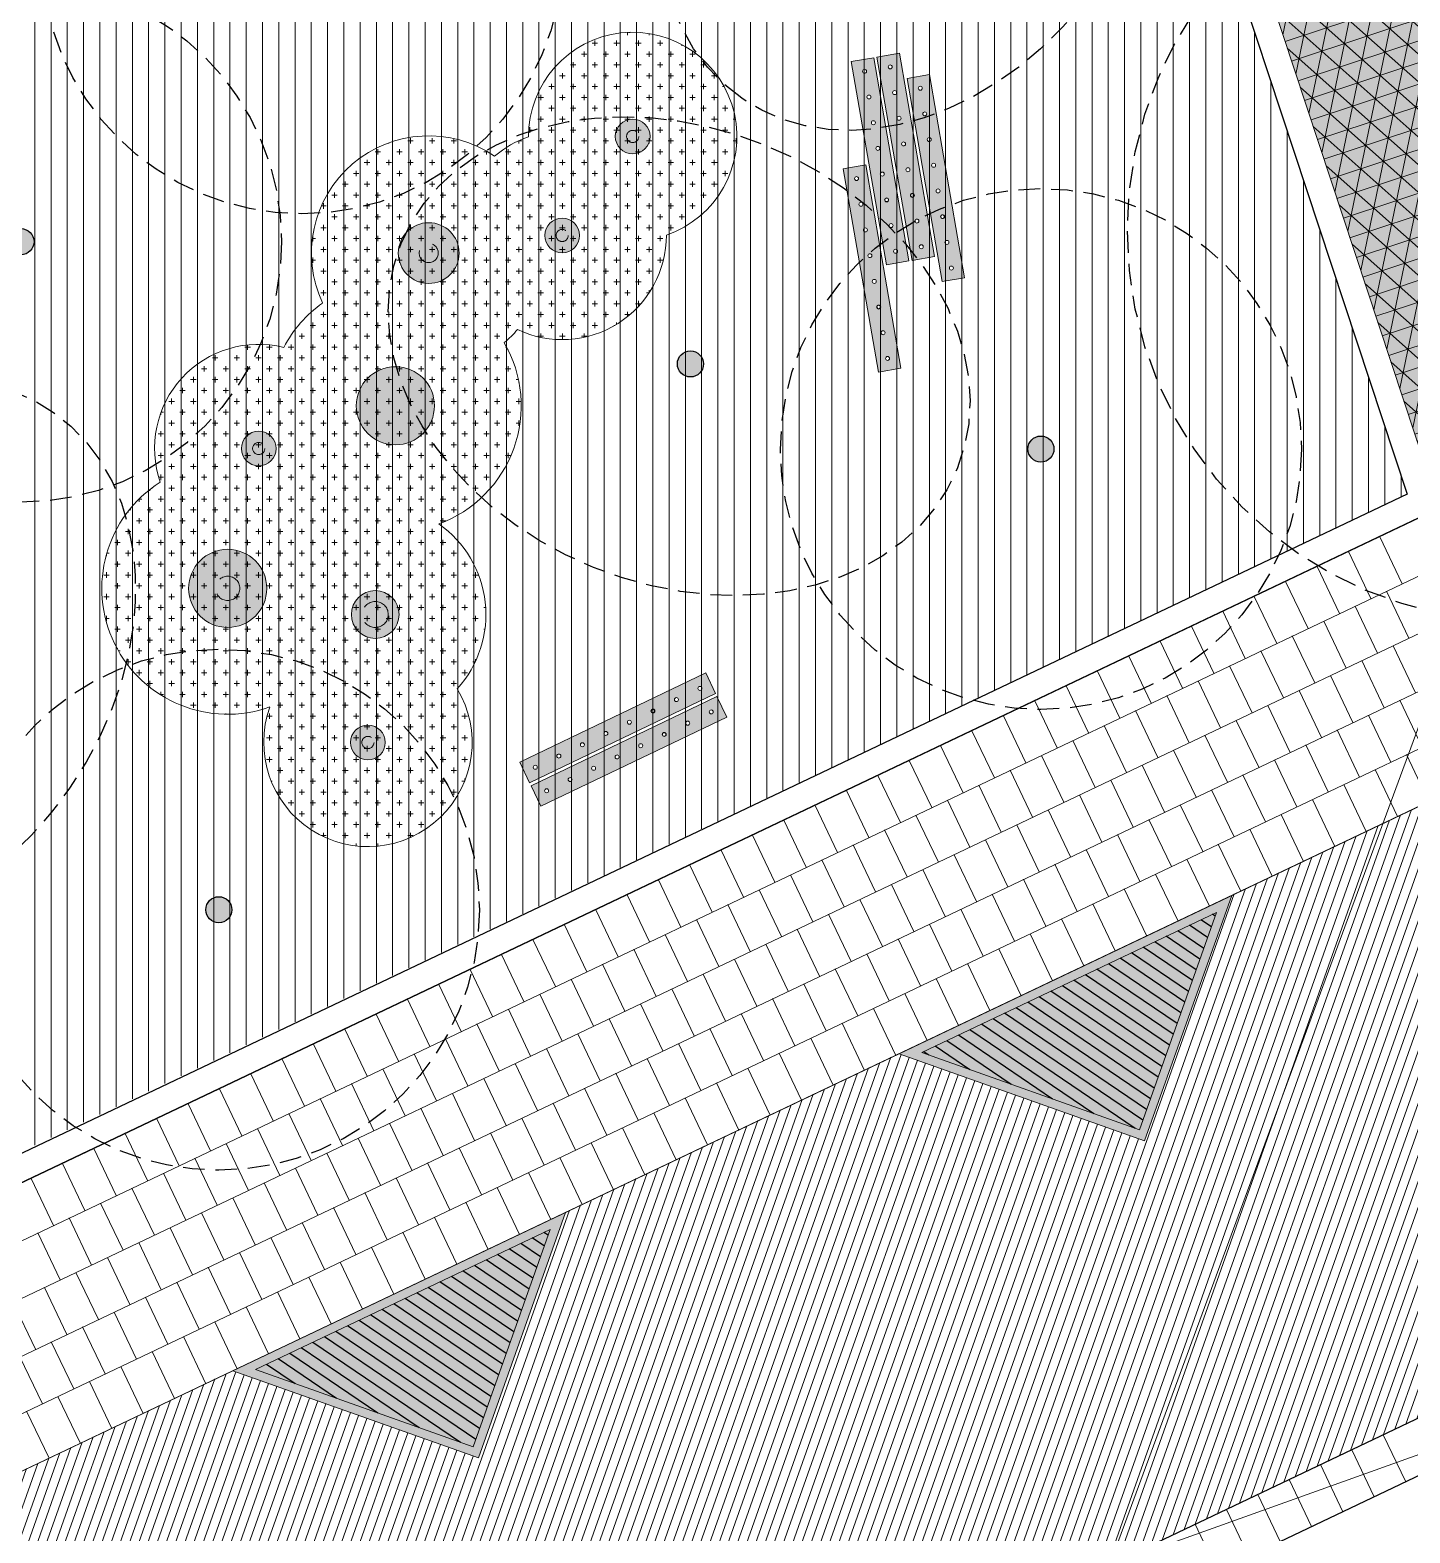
# Model space of a CAD drawing. Header units: metres. Extents: x 678805 to 1359287, y 2747329 to 5497370.
# Drawn here: x 679908.03 to 679923.92, y 2748644.84 to 2748662.15 of the extents above; entities that cross this region are included whole.
import ezdxf
from ezdxf.enums import TextEntityAlignment as Align

# ---------------------------------------------------------------- set-up
doc = ezdxf.new("R2010")
doc.units = ezdxf.units.M
doc.linetypes.add('XREF_MON_HSC_FURNITURE$0$DASHED2', pattern=[0.375, 0.25, -0.125])
doc.linetypes.add('XREF_MON_SFT_TREES$0$HIDDEN', pattern=[0.375, 0.25, -0.125])
for name, color, linetype in [('00_XREF_MON_HSC_PAVEMENT', 7, 'Continuous'), ('00_XREF_TWQ_BUILDINGS', 7, 'Continuous'), ('00_XREF_TWQ_SFT_TREES', 7, 'Continuous'), ('XREF_MON_GENERAL_LAYOUT$0$02-L-Edge Line Step -10cm', 6, 'Continuous'), ('XREF_MON_GENERAL_LAYOUT$0$02-L-Plan Change', 8, 'Continuous'), ('XREF_MON_HSC_PAVEMENT$0$03-TR-Tree Pit_Green', 74, 'Continuous'), ('XREF_MON_SFT_TREES$0$SL_TREE_CANOPY', 251, 'XREF_MON_SFT_TREES$0$HIDDEN'), ('XREF_MON_SFT_TREES$0$SL_TREE_TRUNK', 251, 'Continuous')]:
    doc.layers.add(name, color=color, linetype=linetype)
for name, color, linetype, true_color in [('02-L-Waterfeatures 01', 7, 'Continuous', 0x4da6ff), ('XREF_MON_HSC_PAVEMENT$0$03-TR-Tree Pit_White', 7, 'Continuous', 0xfcfcfc), ('XREF_MON_SFT_TREES$0$SL_TREE_ACACIA_ETBAICA', 7, 'Continuous', 0x405700), ('XREF_MON_SFT_TREES$0$SL_TREE_ACACIA_GERRARDII', 7, 'Continuous', 0x4c4c00), ('XREF_MON_SFT_TREES$0$SL_TREE_CERCIDIUM_FLORIDUM', 7, 'Continuous', 0xe0e000), ('XREF_MON_SFT_TREES$0$SL_TREE_PROSOPIS_CINERARIA', 7, 'Continuous', 0x5f7f00)]:
    doc.layers.add(name, color=color, linetype=linetype, true_color=true_color)
for name, color, linetype, lineweight in [('XREF_MON_GENERAL_LAYOUT$0$02-L-Level Curves 0.25-0.75m', 33, 'Continuous', 5), ('XREF_MON_GENERAL_LAYOUT$0$02-L-Material Change', 251, 'Continuous', 5), ('XREF_MON_GENERAL_LAYOUT$0$04-BK-Tree Pit', 6, 'Continuous', 5), ('XREF_MON_HSC_FURNITURE$0$02-L-Furnitures  type 1', 8, 'Continuous', 13), ('XREF_MON_HSC_FURNITURE$0$02-L-Furnitures Paviments', 8, 'Continuous', 5), ('XREF_MON_HSC_FURNITURE$0$03-PG-CBIncluded', 8, 'Continuous', 5), ('XREF_MON_HSC_PAVEMENT$0$04-BK-Tree Pit', 6, 'Continuous', 5)]:
    doc.layers.add(name, color=color, linetype=linetype, lineweight=lineweight)
for name, color, linetype, lineweight, true_color in [('XREF_MON_HSC_PAVEMENT$0$02-L-Joints-Paviment_07_Precast Concrete Blocks 60X40', 7, 'Continuous', 5, 0x999999), ('XREF_MON_HSC_PAVEMENT$0$03-TR-Pavement_01_Compacted Ground', 7, 'Continuous', 5, 0x5a4f30), ('XREF_MON_HSC_PAVEMENT$0$03-TR-Pavement_05_Precast irregular Concrete Blocks_Open Joint', 7, 'Continuous', 5, 0x82ae7e), ('XREF_MON_HSC_PAVEMENT$0$03-TR-Pavement_07_Precast Concrete Blocks 20X10', 7, 'Continuous', 5, 0x999999), ('XREF_MON_HSC_PAVEMENT$0$03-TR-Pavement_07_Precast Concrete Blocks 60X40', 7, 'Continuous', 5, 0x999999), ('XREF_MON_HSC_PAVEMENT$0$03-TR-Pavement_07_Precast irregular Concrete Blocks', 7, 'Continuous', 5, 0xb3b3b3)]:
    doc.layers.add(name, color=color, linetype=linetype, lineweight=lineweight, true_color=true_color)
doc.layers.get('XREF_MON_SFT_TREES$0$SL_TREE_ACACIA_ETBAICA').off()
doc.layers.get('XREF_MON_SFT_TREES$0$SL_TREE_ACACIA_GERRARDII').off()
doc.layers.get('XREF_MON_SFT_TREES$0$SL_TREE_CERCIDIUM_FLORIDUM').off()
doc.layers.get('XREF_MON_SFT_TREES$0$SL_TREE_PROSOPIS_CINERARIA').off()
doc.styles.add('XREF_MON_GENERAL_LAYOUT$0$Standard', font='arial.ttf')

# ---------------------------------------------------------------- blocks, each defined once
blk = doc.blocks.new('XREF_MON_SFT_TREES$0$Acacia_gerrardii')
h = blk.add_hatch()
h.set_pattern_fill('ANSI31', color=256, scale=0.1, style=0)
edge = h.paths.add_edge_path()
edge.add_ellipse((-0.079, 0.137), major_axis=(-2.334, 2.546), ratio=0.760082, start_angle=0, end_angle=360)
at = {"layer": 'XREF_MON_SFT_TREES$0$SL_TREE_TRUNK'}
h = blk.add_hatch(color=256, dxfattribs=at)
h.dxf.hatch_style = 1
edge = h.paths.add_edge_path()
edge.add_arc((0, 0), 0.15, -7.3549, 352.6451)
at = {"layer": 'XREF_MON_SFT_TREES$0$SL_TREE_CANOPY'}
blk.add_ellipse((-0.079, 0.137), major_axis=(-2.334, 2.546), ratio=0.760082, dxfattribs=at)
at = {"layer": 'XREF_MON_SFT_TREES$0$SL_TREE_TRUNK'}
blk.add_circle((0, 0), 0.15, dxfattribs=at)
blk.add_circle((0, 0), 0.15, dxfattribs=at)
blk = doc.blocks.new('XREF_MON_SFT_TREES$0$Acacia_gerrardii_1')
h = blk.add_hatch()
h.set_pattern_fill('ANSI31', color=256, scale=0.1, style=0)
edge = h.paths.add_edge_path()
edge.add_ellipse((0, 0), major_axis=(-2.995, -1.722), ratio=0.760082, start_angle=0, end_angle=360)
at = {"layer": 'XREF_MON_SFT_TREES$0$SL_TREE_TRUNK'}
h = blk.add_hatch(color=256, dxfattribs=at)
h.dxf.hatch_style = 1
edge = h.paths.add_edge_path()
edge.add_arc((0, 0), 0.15, -7.3549, 352.6451)
at = {"layer": 'XREF_MON_SFT_TREES$0$SL_TREE_CANOPY'}
blk.add_ellipse((0, 0), major_axis=(-2.995, -1.722), ratio=0.760082, dxfattribs=at)
at = {"layer": 'XREF_MON_SFT_TREES$0$SL_TREE_TRUNK'}
blk.add_circle((0, 0), 0.15, dxfattribs=at)
blk.add_circle((0, 0), 0.15, dxfattribs=at)
blk = doc.blocks.new('XREF_MON_SFT_TREES$0$Acacia etbaica')
h = blk.add_hatch()
h.set_pattern_fill('ANSI31', color=256, scale=0.1)
edge = h.paths.add_edge_path()
edge.add_arc((0, 0), 3, 0, 360)
at = {"layer": 'XREF_MON_SFT_TREES$0$SL_TREE_TRUNK'}
h = blk.add_hatch(color=256, dxfattribs=at)
h.dxf.hatch_style = 1
edge = h.paths.add_edge_path()
edge.add_arc((0, 0), 0.15, 286.4511, 569.1271)
edge.add_arc((0, 0), 0.15, 209.1271, 286.4511)
at = {"layer": 'XREF_MON_SFT_TREES$0$SL_TREE_CANOPY'}
blk.add_circle((0, 0), 3, dxfattribs=at)
at = {"layer": 'XREF_MON_SFT_TREES$0$SL_TREE_TRUNK'}
blk.add_circle((0, 0), 0.15, dxfattribs=at)
blk.add_circle((0, 0), 0.15, dxfattribs=at)
blk = doc.blocks.new('XREF_MON_SFT_TREES$0$Prosopis_cineraria')
h = blk.add_hatch()
h.set_pattern_fill('ANSI31', color=256, scale=0.1)
edge = h.paths.add_edge_path()
edge.add_arc((0, 0), 4, 0, 360)
at = {"layer": 'XREF_MON_SFT_TREES$0$SL_TREE_TRUNK'}
h = blk.add_hatch(color=256, dxfattribs=at)
h.dxf.hatch_style = 1
edge = h.paths.add_edge_path()
edge.add_arc((0, 0), 0.25, 0, 360)
at = {"layer": 'XREF_MON_SFT_TREES$0$SL_TREE_CANOPY', "linetype": 'XREF_MON_SFT_TREES$0$HIDDEN'}
blk.add_circle((0, 0), 4, dxfattribs=at)
at = {"layer": 'XREF_MON_SFT_TREES$0$SL_TREE_TRUNK'}
blk.add_circle((0, 0), 0.25, dxfattribs=at)
blk = doc.blocks.new('XREF_MON_SFT_TREES$0$cercidium_floridum')
h = blk.add_hatch()
h.set_pattern_fill('ANSI31', color=256, scale=0.1)
edge = h.paths.add_edge_path()
edge.add_arc((0, 0), 4.5, -25.4481, 334.5519)
at = {"layer": 'XREF_MON_SFT_TREES$0$SL_TREE_TRUNK'}
h = blk.add_hatch(color=256, dxfattribs=at)
h.dxf.hatch_style = 1
edge = h.paths.add_edge_path()
edge.add_arc((0, 0), 0.25, 0, 360)
at = {"layer": 'XREF_MON_SFT_TREES$0$SL_TREE_CANOPY', "linetype": 'XREF_MON_SFT_TREES$0$HIDDEN'}
blk.add_circle((0, 0), 4.5, dxfattribs=at)
at = {"layer": 'XREF_MON_SFT_TREES$0$SL_TREE_TRUNK'}
blk.add_circle((0, 0), 0.25, dxfattribs=at)
blk = doc.blocks.new('XREF_MON_SFT_TREES')
at = {"layer": 'XREF_MON_SFT_TREES$0$SL_TREE_ACACIA_ETBAICA', "rotation": 25.44812939262281}
for p in [(679911.157, 2748663.035), (679907.921, 2748659.714), (679919.668, 2748657.326), (679910.2, 2748652.02)]:
    blk.add_blockref('XREF_MON_SFT_TREES$0$Acacia etbaica', p, dxfattribs=at)
at = {"layer": 'XREF_MON_SFT_TREES$0$SL_TREE_ACACIA_GERRARDII', "rotation": 25.44812939262281}
for name, p in [('XREF_MON_SFT_TREES$0$Acacia_gerrardii_1', (679918.186, 2748664.207)), ('XREF_MON_SFT_TREES$0$Acacia_gerrardii', (679915.631, 2748658.306)), ('XREF_MON_SFT_TREES$0$Acacia_gerrardii_1', (679906.321, 2748654.914))]:
    blk.add_blockref(name, p, dxfattribs=at)
at = {"layer": 'XREF_MON_SFT_TREES$0$SL_TREE_CERCIDIUM_FLORIDUM', "rotation": 25.44812939262281}
blk.add_blockref('XREF_MON_SFT_TREES$0$cercidium_floridum', (679925.163, 2748659.843), dxfattribs=at)
at = {"layer": 'XREF_MON_SFT_TREES$0$SL_TREE_PROSOPIS_CINERARIA', "rotation": 25.44812939262281}
blk.add_blockref('XREF_MON_SFT_TREES$0$Prosopis_cineraria', (679923.682, 2748667.194), dxfattribs=at)
blk = doc.blocks.new('XREF_MON_HSC_PAVEMENT$0$Alcorque Parking 8m2')
at = {"layer": 'XREF_MON_HSC_PAVEMENT$0$03-TR-Tree Pit_Green', "ltscale": 0.3}
h = blk.add_hatch(dxfattribs=at)
h.set_pattern_fill('ANSI31', color=256, scale=0.04, angle=40)
h.set_pattern_definition([(85, (-679726.04474, -2748720.75428), (-0.1265167266577, 0.011068779329), [])])
h.paths.add_polyline_path([(-1.079, -0.384), (2.316, 1.231), (-0.189, 2.121)])
at = {"layer": 'XREF_MON_HSC_PAVEMENT$0$03-TR-Tree Pit_White'}
h = blk.add_hatch(color=256, dxfattribs=at)
h.dxf.hatch_style = 1
h.paths.add_polyline_path([(-1.254, -0.578), (2.577, 1.245), (-0.25, 2.249)])
blk = doc.blocks.new('*U467')
at = {"layer": 'XREF_MON_HSC_PAVEMENT$0$02-L-Joints-Paviment_07_Precast Concrete Blocks 60X40'}
blk.add_line((0, -0.6), (0, 0), dxfattribs=at)
blk = doc.blocks.new('*U468')
at = {"layer": 'XREF_MON_HSC_PAVEMENT$0$02-L-Joints-Paviment_07_Precast Concrete Blocks 60X40', "color": 0, "linetype": 'ByBlock', "lineweight": -2, "transparency": 16777216, "rotation": 205.4481018515301}
for p in [(679923.869, 2748645.431), (679923.507, 2748645.259), (679923.146, 2748645.087), (679922.785, 2748644.915), (679922.424, 2748644.743), (679922.063, 2748644.571), (679921.701, 2748644.4)]:
    blk.add_blockref('*U467', p, dxfattribs=at)
blk = doc.blocks.new('XREF_MON_HSC_PAVEMENT')
at = {"layer": 'XREF_MON_HSC_PAVEMENT$0$03-TR-Pavement_01_Compacted Ground', "linetype": 'Continuous'}
h = blk.add_hatch(dxfattribs=at)
h.set_pattern_fill('ANSI31', color=256, scale=0.059, angle=45)
h.set_pattern_definition([(90, (652974.11672, 2717198.73223), (-0.187325, 0), [])])
h.paths.add_polyline_path([(679891.016, 2748657.152), (679891.99, 2748654.202), (679897.991, 2748656.184), (679901.32, 2748646.099), (679923.885, 2748656.807), (679920.551, 2748666.906)])
at = {"layer": 'XREF_MON_HSC_PAVEMENT$0$03-TR-Pavement_05_Precast irregular Concrete Blocks_Open Joint', "true_color": 0xb2a36c}
h = blk.add_hatch(dxfattribs=at)
h.set_pattern_fill('SWAMP', color=33, scale=0.01)
h.set_pattern_definition([(0, (0, 0), (0.127, 0.219970452362), [0.03175, -0.22225]), (90, (0.01588, 0), (-0.127, 0.219970452362), [0.015875, -0.424065904724]), (90, (0.01984, 0), (-0.127, 0.219970452362), [0.0127, -0.427240904724]), (90, (0.0119, 0), (-0.127, 0.219970452362), [0.0127, -0.427240904724]), (60, (0.02381, 0), (-0.126999999827, 0.219970452462), [0.01016, -0.24384]), (120, (0.00794, 0), (-0.253999999827, 1e-10), [0.01016, -0.24384])])
h.paths.add_polyline_path([(679920.742, 2748667.285), (679933.91, 2748671.634), (679938.873, 2748663.618), (679924.253, 2748656.65)])
at = {"layer": 'XREF_MON_HSC_PAVEMENT$0$03-TR-Pavement_07_Precast Concrete Blocks 20X10'}
h = blk.add_hatch(dxfattribs=at)
h.set_pattern_fill('ANSI31', color=256, scale=0.0315, angle=25.5)
h.set_pattern_definition([(70.5, (0, 0), (-0.094275932128, 0.033384858509), [])])
h.paths.add_polyline_path([(679853.552, 2748612.634), (679851.754, 2748616.414), (679852.784, 2748619.315), (679856.629, 2748621.144), (679859.457, 2748620.14), (679860.46, 2748622.968), (679864.298, 2748624.794), (679867.131, 2748623.793), (679868.136, 2748626.62), (679871.98, 2748628.449), (679874.713, 2748627.478), (679874.807, 2748627.446), (679875.811, 2748630.272), (679879.656, 2748632.102), (679882.482, 2748631.098), (679883.487, 2748633.925), (679887.331, 2748635.754), (679890.157, 2748634.75), (679891.162, 2748637.577), (679895.006, 2748639.406), (679897.83, 2748638.402), (679898.837, 2748641.229), (679902.681, 2748643.059), (679905.509, 2748642.055), (679906.513, 2748644.882), (679910.356, 2748646.711), (679913.183, 2748645.708), (679914.184, 2748648.533), (679918.029, 2748650.363), (679920.857, 2748649.359), (679921.861, 2748652.186), (679925.705, 2748654.015), (679928.532, 2748653.012), (679929.541, 2748655.807), (679933.408, 2748657.657), (679936.26, 2748656.627), (679938.058, 2748652.848)])
at = {"layer": 'XREF_MON_HSC_PAVEMENT$0$03-TR-Pavement_07_Precast irregular Concrete Blocks', "linetype": 'Continuous'}
h = blk.add_hatch(dxfattribs=at)
h.set_pattern_fill('NET3', color=256, scale=0.075, angle=78.3)
h.set_pattern_definition([(78.3, (679859.17905, 2748650.1146), (-0.2331774, 0.0482887), []), (138.3, (679859.17905, 2748650.1146), (-0.158408, -0.1777932), []), (198.3, (679859.17905, 2748650.1146), (0.07476945, -0.22608194), [])])
h.paths.add_polyline_path([(679890.637, 2748657.343), (679920.742, 2748667.285), (679924.253, 2748656.65), (679938.873, 2748663.618), (679932.609, 2748673.737), (679919.987, 2748669.57), (679919.801, 2748670.135), (679859.174, 2748650.113), (679870.764, 2748631.53), (679895.304, 2748643.207)])
at = {"layer": 'XREF_MON_HSC_PAVEMENT$0$02-L-Joints-Paviment_07_Precast Concrete Blocks 60X40'}
for points in [[(679923.828, 2748655.775), (679923.57, 2748656.316)], [(679923.466, 2748655.603), (679923.209, 2748656.144)], [(679923.105, 2748655.431), (679922.848, 2748655.972)], [(679922.744, 2748655.259), (679922.486, 2748655.801)], [(679923.905, 2748655.147), (679923.647, 2748655.689)], [(679922.383, 2748655.087), (679922.125, 2748655.629)], [(679923.543, 2748654.976), (679923.286, 2748655.517)], [(679922.022, 2748654.915), (679921.764, 2748655.457)], [(679923.182, 2748654.804), (679922.925, 2748655.345)], [(679921.661, 2748654.743), (679921.403, 2748655.285)], [(679922.821, 2748654.632), (679922.563, 2748655.173)], [(679920.938, 2748654.4), (679920.68, 2748654.941)], [(679921.299, 2748654.571), (679921.042, 2748655.113)], [(679922.46, 2748654.46), (679922.202, 2748655.002)], [(679923.982, 2748654.519), (679923.724, 2748655.061)], [(679920.577, 2748654.228), (679920.319, 2748654.769)], [(679922.099, 2748654.288), (679921.841, 2748654.83)], [(679923.621, 2748654.347), (679923.363, 2748654.889)], [(679920.216, 2748654.056), (679919.958, 2748654.597)], [(679921.737, 2748654.116), (679921.48, 2748654.658)], [(679923.26, 2748654.175), (679923.002, 2748654.717)], [(679919.855, 2748653.884), (679919.597, 2748654.426)], [(679921.376, 2748653.944), (679921.119, 2748654.486)], [(679922.899, 2748654.004), (679922.641, 2748654.545)], [(679924.059, 2748653.892), (679923.801, 2748654.434)], [(679919.493, 2748653.712), (679919.236, 2748654.254)], [(679921.015, 2748653.772), (679920.757, 2748654.314)], [(679922.537, 2748653.832), (679922.28, 2748654.373)], [(679923.698, 2748653.72), (679923.44, 2748654.262)], [(679919.132, 2748653.54), (679918.874, 2748654.082)], [(679920.654, 2748653.601), (679920.396, 2748654.142)], [(679922.176, 2748653.66), (679921.918, 2748654.201)], [(679923.337, 2748653.548), (679923.079, 2748654.09)], [(679918.771, 2748653.368), (679918.513, 2748653.91)], [(679920.293, 2748653.429), (679920.035, 2748653.97)], [(679921.815, 2748653.488), (679921.557, 2748654.029)], [(679922.975, 2748653.376), (679922.718, 2748653.918)], [(679918.41, 2748653.196), (679918.152, 2748653.738)], [(679919.932, 2748653.257), (679919.674, 2748653.798)], [(679921.454, 2748653.316), (679921.196, 2748653.858)], [(679922.614, 2748653.204), (679922.357, 2748653.746)], [(679924.136, 2748653.264), (679923.879, 2748653.806)], [(679918.049, 2748653.025), (679917.791, 2748653.566)], [(679919.57, 2748653.085), (679919.313, 2748653.626)], [(679921.093, 2748653.144), (679920.835, 2748653.686)], [(679922.253, 2748653.033), (679921.995, 2748653.574)], [(679923.775, 2748653.092), (679923.517, 2748653.634)], [(679917.687, 2748652.853), (679917.43, 2748653.394)], [(679919.209, 2748652.913), (679918.951, 2748653.455)], [(679920.731, 2748652.972), (679920.474, 2748653.514)], [(679921.892, 2748652.861), (679921.634, 2748653.402)], [(679923.414, 2748652.921), (679923.156, 2748653.462)], [(679917.326, 2748652.681), (679917.069, 2748653.222)], [(679918.848, 2748652.741), (679918.59, 2748653.283)], [(679920.37, 2748652.8), (679920.112, 2748653.342)], [(679921.531, 2748652.689), (679921.273, 2748653.23)], [(679923.053, 2748652.749), (679922.795, 2748653.29)], [(679916.965, 2748652.509), (679916.707, 2748653.051)], [(679918.487, 2748652.569), (679918.229, 2748653.111)], [(679920.009, 2748652.629), (679919.751, 2748653.17)], [(679921.17, 2748652.517), (679920.912, 2748653.059)], [(679922.692, 2748652.577), (679922.434, 2748653.118)], [(679916.604, 2748652.337), (679916.346, 2748652.879)], [(679918.126, 2748652.397), (679917.868, 2748652.939)], [(679919.648, 2748652.457), (679919.39, 2748652.998)], [(679920.808, 2748652.345), (679920.551, 2748652.887)], [(679922.33, 2748652.405), (679922.073, 2748652.946)], [(679916.243, 2748652.165), (679915.985, 2748652.707)], [(679917.764, 2748652.225), (679917.507, 2748652.767)], [(679919.287, 2748652.285), (679919.029, 2748652.826)], [(679920.447, 2748652.173), (679920.189, 2748652.715)], [(679921.969, 2748652.233), (679921.711, 2748652.775)], [(679915.881, 2748651.993), (679915.624, 2748652.535)], [(679917.403, 2748652.054), (679917.146, 2748652.595)], [(679918.925, 2748652.113), (679918.668, 2748652.654)], [(679920.086, 2748652.001), (679919.828, 2748652.543)], [(679921.608, 2748652.061), (679921.35, 2748652.603)], [(679915.52, 2748651.821), (679915.263, 2748652.363)], [(679917.042, 2748651.882), (679916.784, 2748652.423)], [(679918.564, 2748651.941), (679918.307, 2748652.483)], [(679919.725, 2748651.829), (679919.467, 2748652.371)], [(679921.247, 2748651.889), (679920.989, 2748652.431)], [(679915.159, 2748651.65), (679914.901, 2748652.191)], [(679916.681, 2748651.71), (679916.423, 2748652.251)], [(679918.203, 2748651.769), (679917.945, 2748652.311)], [(679919.364, 2748651.658), (679919.106, 2748652.199)], [(679920.886, 2748651.717), (679920.628, 2748652.259)], [(679914.798, 2748651.478), (679914.54, 2748652.019)], [(679916.32, 2748651.538), (679916.062, 2748652.08)], [(679917.842, 2748651.597), (679917.584, 2748652.139)], [(679919.002, 2748651.486), (679918.745, 2748652.027)], [(679920.524, 2748651.545), (679920.267, 2748652.087)], [(679914.437, 2748651.306), (679914.179, 2748651.847)], [(679915.958, 2748651.366), (679915.701, 2748651.908)], [(679917.481, 2748651.425), (679917.223, 2748651.967)], [(679918.641, 2748651.314), (679918.383, 2748651.855)], [(679920.163, 2748651.374), (679919.905, 2748651.915)], [(679914.076, 2748651.134), (679913.818, 2748651.676)], [(679915.597, 2748651.194), (679915.34, 2748651.736)], [(679917.119, 2748651.253), (679916.862, 2748651.795)], [(679918.28, 2748651.142), (679918.022, 2748651.683)], [(679919.802, 2748651.202), (679919.544, 2748651.743)], [(679913.714, 2748650.962), (679913.457, 2748651.504)], [(679915.236, 2748651.022), (679914.978, 2748651.564)], [(679916.758, 2748651.082), (679916.501, 2748651.623)], [(679917.919, 2748650.97), (679917.661, 2748651.512)], [(679919.441, 2748651.03), (679919.183, 2748651.571)], [(679913.353, 2748650.79), (679913.095, 2748651.332)], [(679914.875, 2748650.85), (679914.617, 2748651.392)], [(679916.397, 2748650.91), (679916.139, 2748651.451)], [(679917.558, 2748650.798), (679917.3, 2748651.34)], [(679919.08, 2748650.858), (679918.822, 2748651.4)], [(679912.992, 2748650.618), (679912.734, 2748651.16)], [(679914.514, 2748650.679), (679914.256, 2748651.22)], [(679916.036, 2748650.738), (679915.778, 2748651.279)], [(679917.196, 2748650.626), (679916.939, 2748651.168)], [(679918.718, 2748650.686), (679918.461, 2748651.228)], [(679912.631, 2748650.446), (679912.373, 2748650.988)], [(679914.153, 2748650.507), (679913.895, 2748651.048)], [(679915.675, 2748650.566), (679915.417, 2748651.108)], [(679916.835, 2748650.454), (679916.578, 2748650.996)], [(679918.357, 2748650.514), (679918.1, 2748651.056)], [(679912.27, 2748650.275), (679912.012, 2748650.816)], [(679913.791, 2748650.335), (679913.534, 2748650.876)], [(679915.314, 2748650.394), (679915.056, 2748650.936)], [(679916.474, 2748650.283), (679916.216, 2748650.824)], [(679917.996, 2748650.342), (679917.738, 2748650.884)], [(679911.908, 2748650.103), (679911.651, 2748650.644)], [(679913.43, 2748650.163), (679913.172, 2748650.705)], [(679914.952, 2748650.222), (679914.695, 2748650.764)], [(679916.113, 2748650.111), (679915.855, 2748650.652)], [(679917.635, 2748650.17), (679917.377, 2748650.712)], [(679911.547, 2748649.931), (679911.29, 2748650.472)], [(679913.069, 2748649.991), (679912.811, 2748650.533)], [(679914.591, 2748650.05), (679914.333, 2748650.592)], [(679915.752, 2748649.939), (679915.494, 2748650.48)], [(679917.274, 2748649.999), (679917.016, 2748650.54)], [(679911.186, 2748649.759), (679910.928, 2748650.3)], [(679912.708, 2748649.819), (679912.45, 2748650.361)], [(679914.23, 2748649.878), (679913.972, 2748650.42)], [(679915.391, 2748649.767), (679915.133, 2748650.308)], [(679916.912, 2748649.827), (679916.655, 2748650.368)], [(679910.825, 2748649.587), (679910.567, 2748650.129)], [(679912.347, 2748649.647), (679912.089, 2748650.189)], [(679913.869, 2748649.707), (679913.611, 2748650.248)], [(679915.029, 2748649.595), (679914.772, 2748650.137)], [(679916.551, 2748649.655), (679916.294, 2748650.196)], [(679910.464, 2748649.415), (679910.206, 2748649.957)], [(679911.985, 2748649.475), (679911.728, 2748650.017)], [(679913.508, 2748649.535), (679913.25, 2748650.076)], [(679914.668, 2748649.423), (679914.41, 2748649.965)], [(679916.19, 2748649.483), (679915.932, 2748650.025)], [(679910.102, 2748649.243), (679909.845, 2748649.785)], [(679911.624, 2748649.304), (679911.366, 2748649.845)], [(679913.146, 2748649.363), (679912.889, 2748649.904)], [(679914.307, 2748649.251), (679914.049, 2748649.793)], [(679915.829, 2748649.311), (679915.571, 2748649.853)], [(679909.741, 2748649.071), (679909.484, 2748649.613)], [(679911.263, 2748649.132), (679911.005, 2748649.673)], [(679912.785, 2748649.191), (679912.527, 2748649.733)], [(679913.946, 2748649.079), (679913.688, 2748649.621)], [(679915.468, 2748649.139), (679915.21, 2748649.681)], [(679909.38, 2748648.9), (679909.122, 2748649.441)], [(679910.902, 2748648.96), (679910.644, 2748649.501)], [(679912.424, 2748649.019), (679912.166, 2748649.561)], [(679913.585, 2748648.907), (679913.327, 2748649.449)], [(679915.107, 2748648.967), (679914.849, 2748649.509)], [(679909.019, 2748648.728), (679908.761, 2748649.269)], [(679910.541, 2748648.788), (679910.283, 2748649.329)], [(679912.063, 2748648.847), (679911.805, 2748649.389)], [(679913.223, 2748648.736), (679912.966, 2748649.277)], [(679914.745, 2748648.795), (679914.488, 2748649.337)], [(679908.658, 2748648.556), (679908.4, 2748649.097)], [(679910.179, 2748648.616), (679909.922, 2748649.158)], [(679911.702, 2748648.675), (679911.444, 2748649.217)], [(679912.862, 2748648.564), (679912.604, 2748649.105)], [(679914.384, 2748648.624), (679914.126, 2748649.165)], [(679908.297, 2748648.384), (679908.039, 2748648.925)], [(679909.818, 2748648.444), (679909.561, 2748648.986)], [(679911.34, 2748648.503), (679911.083, 2748649.045)], [(679912.501, 2748648.392), (679912.243, 2748648.933)], [(679914.023, 2748648.452), (679913.765, 2748648.993)], [(679909.457, 2748648.272), (679909.199, 2748648.814)], [(679910.979, 2748648.332), (679910.722, 2748648.873)], [(679912.14, 2748648.22), (679911.882, 2748648.762)], [(679913.662, 2748648.28), (679913.404, 2748648.821)], [(679909.096, 2748648.1), (679908.838, 2748648.642)], [(679910.618, 2748648.16), (679910.36, 2748648.701)], [(679911.779, 2748648.048), (679911.521, 2748648.59)], [(679913.301, 2748648.108), (679913.043, 2748648.65)], [(679908.735, 2748647.928), (679908.477, 2748648.47)], [(679910.257, 2748647.988), (679909.999, 2748648.529)], [(679911.417, 2748647.876), (679911.16, 2748648.418)], [(679912.939, 2748647.936), (679912.682, 2748648.478)], [(679908.374, 2748647.757), (679908.116, 2748648.298)], [(679909.896, 2748647.816), (679909.638, 2748648.358)], [(679911.056, 2748647.704), (679910.799, 2748648.246)], [(679912.578, 2748647.764), (679912.32, 2748648.306)], [(679909.535, 2748647.644), (679909.277, 2748648.186)], [(679910.695, 2748647.532), (679910.437, 2748648.074)], [(679912.217, 2748647.592), (679911.959, 2748648.134)], [(679909.173, 2748647.472), (679908.916, 2748648.014)], [(679910.334, 2748647.361), (679910.076, 2748647.902)], [(679911.856, 2748647.42), (679911.598, 2748647.962)], [(679908.812, 2748647.3), (679908.554, 2748647.842)], [(679909.973, 2748647.189), (679909.715, 2748647.73)], [(679911.495, 2748647.249), (679911.237, 2748647.79)], [(679908.09, 2748646.957), (679907.832, 2748647.498)], [(679908.451, 2748647.128), (679908.193, 2748647.67)], [(679909.612, 2748647.017), (679909.354, 2748647.558)], [(679911.133, 2748647.077), (679910.876, 2748647.618)], [(679909.25, 2748646.845), (679908.993, 2748647.386)], [(679910.772, 2748646.905), (679910.515, 2748647.446)], [(679908.889, 2748646.673), (679908.631, 2748647.215)], [(679910.411, 2748646.733), (679910.153, 2748647.274)], [(679908.528, 2748646.501), (679908.27, 2748647.043)], [(679910.05, 2748646.561), (679909.792, 2748647.103)], [(679908.167, 2748646.329), (679907.909, 2748646.871)], [(679909.689, 2748646.389), (679909.431, 2748646.931)], [(679909.328, 2748646.217), (679909.07, 2748646.759)], [(679908.966, 2748646.045), (679908.709, 2748646.587)], [(679908.605, 2748645.874), (679908.347, 2748646.415)], [(679908.244, 2748645.702), (679907.986, 2748646.243)]]:
    blk.add_lwpolyline(points, dxfattribs=at)
at = {"layer": 'XREF_MON_HSC_PAVEMENT$0$03-TR-Pavement_07_Precast Concrete Blocks 60X40'}
for points in [[(680023.398, 2748703.822), (679835.554, 2748614.433)], [(680023.656, 2748703.28), (679835.744, 2748613.859)], [(680023.914, 2748702.738), (679835.935, 2748613.285)], [(680024.172, 2748702.196), (679836.125, 2748612.711)], [(680024.43, 2748701.654), (679836.315, 2748612.137)], [(680024.679, 2748701.109), (679776.702, 2748583.105)]]:
    blk.add_lwpolyline(points, dxfattribs=at)
at = {"layer": 'XREF_MON_HSC_PAVEMENT$0$02-L-Joints-Paviment_07_Precast Concrete Blocks 60X40'}
blk.add_blockref('*U468', (0, 0), dxfattribs=at)
at = {"layer": 'XREF_MON_HSC_PAVEMENT$0$04-BK-Tree Pit'}
for p, xscale, rotation in [((679919.275, 2748650.969), -0.9999999999999992, 230.8937524196276), ((679911.601, 2748647.318), -1, 230.8963178951805)]:
    blk.add_blockref('XREF_MON_HSC_PAVEMENT$0$Alcorque Parking 8m2', p, dxfattribs=dict(at, xscale=xscale, rotation=rotation))
blk = doc.blocks.new('XREF_MON_HSC_FURNITURE$0$RAI_A_HL')
at = {"true_color": 0xfcfcfc}
h = blk.add_hatch(color=7, dxfattribs=at)
h.dxf.hatch_style = 1
h.paths.add_polyline_path([(2094.887, 181.547), (2094.776, 181.785), (2092.625, 180.778), (2092.736, 180.541)])
h.paths.add_polyline_path([(2094.154, 181.374, -1), (2094.174, 181.333, -1)], flags=16)
h.paths.add_polyline_path([(2094.156, 181.372, -1), (2094.173, 181.335, -1)], flags=0)
h.paths.add_polyline_path([(2093.902, 181.205, -1), (2093.882, 181.247, -1)], flags=16)
h.paths.add_polyline_path([(2094.426, 181.502, -1), (2094.446, 181.46, -1)], flags=16)
h.paths.add_polyline_path([(2093.63, 181.078, -1), (2093.61, 181.12, -1)], flags=16)
h.paths.add_polyline_path([(2094.699, 181.629, -1), (2094.718, 181.587, -1)], flags=16)
h.paths.add_polyline_path([(2093.358, 180.951, -1), (2093.338, 180.993, -1)], flags=16)
h.paths.add_polyline_path([(2093.086, 180.824, -1), (2093.066, 180.865, -1)], flags=16)
h.paths.add_polyline_path([(2092.813, 180.696, -1), (2092.794, 180.738, -1)], flags=16)
h = blk.add_hatch(color=7, dxfattribs=at)
h.dxf.hatch_style = 1
h.paths.add_polyline_path([(2094.742, 181.148), (2094.631, 181.385), (2092.48, 180.379), (2092.591, 180.141)])
h.paths.add_polyline_path([(2094.01, 180.975, -1), (2094.029, 180.933, -1)], flags=16)
h.paths.add_polyline_path([(2094.011, 180.972, -1), (2094.028, 180.936, -1)], flags=0)
h.paths.add_polyline_path([(2093.757, 180.806, -1), (2093.737, 180.848, -1)], flags=16)
h.paths.add_polyline_path([(2094.282, 181.102, -1), (2094.301, 181.061, -1)], flags=16)
h.paths.add_polyline_path([(2093.485, 180.679, -1), (2093.465, 180.721, -1)], flags=16)
h.paths.add_polyline_path([(2094.554, 181.23, -1), (2094.573, 181.188, -1)], flags=16)
h.paths.add_polyline_path([(2093.213, 180.552, -1), (2093.193, 180.593, -1)], flags=16)
h.paths.add_polyline_path([(2092.941, 180.424, -1), (2092.921, 180.466, -1)], flags=16)
h.paths.add_polyline_path([(2092.669, 180.297, -1), (2092.649, 180.339, -1)], flags=16)
h = blk.add_hatch(color=7, dxfattribs=at)
h.dxf.hatch_style = 1
h.paths.add_polyline_path([(2096.085, 181.113), (2095.974, 181.35), (2093.823, 180.344), (2093.934, 180.106)])
h.paths.add_polyline_path([(2095.352, 180.94, -1), (2095.372, 180.898, -1)], flags=16)
h.paths.add_polyline_path([(2095.354, 180.937, -1), (2095.371, 180.901, -1)], flags=0)
h.paths.add_polyline_path([(2095.1, 180.771, -1), (2095.08, 180.813, -1)], flags=16)
h.paths.add_polyline_path([(2095.624, 181.067, -1), (2095.644, 181.026, -1)], flags=16)
h.paths.add_polyline_path([(2094.828, 180.644, -1), (2094.808, 180.686, -1)], flags=16)
h.paths.add_polyline_path([(2095.897, 181.195, -1), (2095.916, 181.153, -1)], flags=16)
h.paths.add_polyline_path([(2094.556, 180.517, -1), (2094.536, 180.558, -1)], flags=16)
h.paths.add_polyline_path([(2094.284, 180.389, -1), (2094.264, 180.431, -1)], flags=16)
h.paths.add_polyline_path([(2094.011, 180.262, -1), (2093.992, 180.304, -1)], flags=16)
h = blk.add_hatch(color=7, dxfattribs=at)
h.dxf.hatch_style = 1
h.paths.add_polyline_path([(2094.87, 180.876), (2094.758, 181.113), (2092.607, 180.107), (2092.718, 179.869)])
h.paths.add_polyline_path([(2094.137, 180.703, -1), (2094.156, 180.661, -1)], flags=16)
h.paths.add_polyline_path([(2094.138, 180.7, -1), (2094.155, 180.664, -1)], flags=0)
h.paths.add_polyline_path([(2093.884, 180.534, -1), (2093.865, 180.576, -1)], flags=16)
h.paths.add_polyline_path([(2094.409, 180.83, -1), (2094.428, 180.789, -1)], flags=16)
h.paths.add_polyline_path([(2093.612, 180.407, -1), (2093.593, 180.448, -1)], flags=16)
h.paths.add_polyline_path([(2094.681, 180.958, -1), (2094.7, 180.916, -1)], flags=16)
h.paths.add_polyline_path([(2093.34, 180.28, -1), (2093.321, 180.321, -1)], flags=16)
h.paths.add_polyline_path([(2093.068, 180.152, -1), (2093.048, 180.194, -1)], flags=16)
h.paths.add_polyline_path([(2092.796, 180.025, -1), (2092.776, 180.067, -1)], flags=16)
for points in [[(2094.887, 181.547), (2094.776, 181.785), (2092.625, 180.778), (2092.736, 180.541), (2094.887, 181.547)], [(2094.742, 181.148), (2094.631, 181.385), (2092.48, 180.379), (2092.591, 180.141), (2094.742, 181.148)], [(2096.085, 181.113), (2095.974, 181.35), (2093.823, 180.344), (2093.934, 180.106), (2096.085, 181.113)], [(2094.87, 180.876), (2094.758, 181.113), (2092.607, 180.107), (2092.718, 179.869), (2094.87, 180.876)]]:
    blk.add_lwpolyline(points, close=True)
for centre, radius in [((2094.708, 181.608), 0.023), ((2094.436, 181.481), 0.023), ((2093.892, 181.226), 0.023), ((2094.164, 181.354), 0.023), ((2094.164, 181.354), 0.02), ((2094.563, 181.209), 0.023), ((2093.62, 181.099), 0.023), ((2094.291, 181.082), 0.023), ((2095.634, 181.046), 0.023), ((2095.906, 181.174), 0.023), ((2093.348, 180.972), 0.023), ((2094.019, 180.954), 0.023), ((2094.019, 180.954), 0.02), ((2094.691, 180.937), 0.023), ((2095.362, 180.919), 0.023), ((2095.362, 180.919), 0.02), ((2092.804, 180.717), 0.023), ((2093.076, 180.845), 0.023), ((2093.475, 180.7), 0.023), ((2093.747, 180.827), 0.023), ((2094.419, 180.809), 0.023), ((2095.09, 180.792), 0.023), ((2093.203, 180.572), 0.023), ((2093.874, 180.555), 0.023), ((2094.147, 180.682), 0.023), ((2094.147, 180.682), 0.02), ((2094.546, 180.537), 0.023), ((2094.818, 180.665), 0.023), ((2092.931, 180.445), 0.023), ((2093.602, 180.428), 0.023), ((2094.274, 180.41), 0.023), ((2092.659, 180.318), 0.023), ((2093.058, 180.173), 0.023), ((2093.33, 180.3), 0.023), ((2094.002, 180.283), 0.023), ((2092.786, 180.046), 0.023)]:
    blk.add_circle(centre, radius)
blk = doc.blocks.new('XREF_MON_HSC_FURNITURE$0$RAI_A')
at = {"rotation": 174.9313728525879}
blk.add_blockref('XREF_MON_HSC_FURNITURE$0$RAI_A_HL', (2102.872, -5.018), dxfattribs=at)
blk = doc.blocks.new('XREF_MON_HSC_FURNITURE$0$RAI_B_HL')
at = {"true_color": 0xfcfcfc}
h = blk.add_hatch(color=7, dxfattribs=at)
h.dxf.hatch_style = 1
h.paths.add_polyline_path([(2100.409, 179.385), (2100.67, 179.41), (2100.44, 181.774), (2100.179, 181.749)])
h.paths.add_polyline_path([(2100.491, 180.133, -1), (2100.445, 180.129, -1)], flags=16)
h.paths.add_polyline_path([(2100.488, 180.133, -1), (2100.448, 180.129, -1)], flags=0)
h.paths.add_polyline_path([(2100.416, 180.428, -1), (2100.462, 180.432, -1)], flags=16)
h.paths.add_polyline_path([(2100.52, 179.834, -1), (2100.474, 179.83, -1)], flags=16)
h.paths.add_polyline_path([(2100.387, 180.727, -1), (2100.433, 180.731, -1)], flags=16)
h.paths.add_polyline_path([(2100.549, 179.536, -1), (2100.503, 179.531, -1)], flags=16)
h.paths.add_polyline_path([(2100.358, 181.026, -1), (2100.404, 181.03, -1)], flags=16)
h.paths.add_polyline_path([(2100.329, 181.325, -1), (2100.375, 181.329, -1)], flags=16)
h.paths.add_polyline_path([(2100.3, 181.624, -1), (2100.346, 181.628, -1)], flags=16)
h = blk.add_hatch(color=7, dxfattribs=at)
h.dxf.hatch_style = 1
h.paths.add_polyline_path([(2100.11, 179.356), (2100.371, 179.381), (2100.141, 181.745), (2099.88, 181.72)])
h.paths.add_polyline_path([(2100.192, 180.104, -1), (2100.146, 180.1, -1)], flags=16)
h.paths.add_polyline_path([(2100.189, 180.104, -1), (2100.149, 180.1, -1)], flags=0)
h.paths.add_polyline_path([(2100.117, 180.399, -1), (2100.163, 180.403, -1)], flags=16)
h.paths.add_polyline_path([(2100.221, 179.805, -1), (2100.175, 179.801, -1)], flags=16)
h.paths.add_polyline_path([(2100.088, 180.698, -1), (2100.134, 180.702, -1)], flags=16)
h.paths.add_polyline_path([(2100.25, 179.506, -1), (2100.204, 179.502, -1)], flags=16)
h.paths.add_polyline_path([(2100.059, 180.997, -1), (2100.105, 181.001, -1)], flags=16)
h.paths.add_polyline_path([(2100.03, 181.296, -1), (2100.076, 181.3, -1)], flags=16)
h.paths.add_polyline_path([(2100.001, 181.595, -1), (2100.047, 181.599, -1)], flags=16)
for points in [[(2100.409, 179.385), (2100.67, 179.41), (2100.44, 181.774), (2100.179, 181.749), (2100.409, 179.385)], [(2100.11, 179.356), (2100.371, 179.381), (2100.141, 181.745), (2099.88, 181.72), (2100.11, 179.356)]]:
    blk.add_lwpolyline(points, close=True)
for centre, radius in [((2100.024, 181.597), 0.023), ((2100.323, 181.626), 0.023), ((2100.053, 181.298), 0.023), ((2100.352, 181.327), 0.023), ((2100.082, 180.999), 0.023), ((2100.381, 181.028), 0.023), ((2100.111, 180.7), 0.023), ((2100.41, 180.729), 0.023), ((2100.14, 180.401), 0.023), ((2100.439, 180.43), 0.023), ((2100.169, 180.102), 0.023), ((2100.169, 180.102), 0.02), ((2100.468, 180.131), 0.023), ((2100.468, 180.131), 0.02), ((2100.497, 179.832), 0.023), ((2100.198, 179.803), 0.023), ((2100.227, 179.504), 0.023), ((2100.526, 179.533), 0.023)]:
    blk.add_circle(centre, radius)
blk = doc.blocks.new('XREF_MON_HSC_FURNITURE$0$RAI_D')
at = {"rotation": 324.4534980158393}
blk.add_blockref('XREF_MON_HSC_FURNITURE$0$RAI_B_HL', (-1815.645, 1074.162), dxfattribs=at)
blk = doc.blocks.new('XREF_MON_HSC_FURNITURE$0$Spherical concrete element 400')
at = {"true_color": 0xfcfcfc}
h = blk.add_hatch(color=7, dxfattribs=at)
h.dxf.hatch_style = 1
edge = h.paths.add_edge_path()
edge.add_arc((0, 0), 0.2, 0, 360)
blk.add_circle((0, 0), 0.2)
at = {"color": 253, "linetype": 'XREF_MON_HSC_FURNITURE$0$DASHED2', "ltscale": 1.5}
blk.add_circle((0, 0), 0.07, dxfattribs=at)
blk = doc.blocks.new('XREF_MON_HSC_FURNITURE$0$Spherical concrete element 550')
at = {"true_color": 0xfcfcfc}
h = blk.add_hatch(color=7, dxfattribs=at)
h.dxf.hatch_style = 1
edge = h.paths.add_edge_path()
edge.add_arc((0, 0), 0.275, 0, 360)
blk.add_circle((0, 0), 0.275)
at = {"color": 253, "linetype": 'XREF_MON_HSC_FURNITURE$0$DASHED2', "ltscale": 1.5}
blk.add_circle((0, 0), 0.15, dxfattribs=at)
blk = doc.blocks.new('XREF_MON_HSC_FURNITURE$0$Spherical concrete element 700')
at = {"true_color": 0xfcfcfc}
h = blk.add_hatch(color=7, dxfattribs=at)
h.dxf.hatch_style = 1
edge = h.paths.add_edge_path()
edge.add_arc((0, 0), 0.35, 0, 360)
blk.add_circle((0, 0), 0.35)
at = {"color": 253, "linetype": 'XREF_MON_HSC_FURNITURE$0$DASHED2', "ltscale": 1.5}
blk.add_circle((0, 0), 0.11, dxfattribs=at)
blk = doc.blocks.new('XREF_MON_HSC_FURNITURE$0$Spherical concrete element 900')
at = {"true_color": 0xfcfcfc}
h = blk.add_hatch(color=7, dxfattribs=at)
h.dxf.hatch_style = 1
edge = h.paths.add_edge_path()
edge.add_arc((0, 0), 0.45, 0, 360)
blk.add_circle((0, 0), 0.45)
at = {"color": 253, "linetype": 'XREF_MON_HSC_FURNITURE$0$DASHED2', "ltscale": 1.5}
blk.add_circle((0, 0), 0.14, dxfattribs=at)
blk = doc.blocks.new('XREF_MON_HSC_FURNITURE$0$Spherical concrete element 900 - half sphere')
at = {"true_color": 0xfcfcfc}
h = blk.add_hatch(color=7, dxfattribs=at)
h.dxf.hatch_style = 1
edge = h.paths.add_edge_path()
edge.add_arc((0, 0), 0.45, 65.7857, 425.7857)
blk.add_circle((0, 0), 0.45)
blk = doc.blocks.new('XREF_MON_HSC_FURNITURE')
at = {"layer": 'XREF_MON_HSC_FURNITURE$0$02-L-Furnitures Paviments', "true_color": 0x636466}
h = blk.add_hatch(dxfattribs=at)
h.set_pattern_fill('CROSS', color=251, scale=0.5)
h.set_pattern_definition([(0, (0, 0), (0.125, 0.125), [0.0625, -0.1875]), (90, (0.03125, -0.03125), (-0.125, 0.125), [0.0625, -0.1875])])
h.paths.add_polyline_path([(679913.488, 2748658.551, 0.039685), (679913.64, 2748658.702, 0.551987), (679915.354, 2748659.791, 1.949359), (679913.766, 2748660.921, 0.094333), (679913.376, 2748660.699, 0.763099), (679911.396, 2748659.008, 0.118826), (679910.949, 2748658.496, 0.594038), (679909.523, 2748656.944, 0.893344), (679910.788, 2748654.355, 1.58189), (679912.946, 2748654.565, 0.450649), (679912.734, 2748656.463, 0.465798)])
at = {"layer": 'XREF_MON_HSC_FURNITURE$0$02-L-Furnitures Paviments'}
for centre, radius, start, end in [((679914.966, 2748660.926), 1.2, 288.8673, 180.2379), ((679912.617, 2748659.583), 1.35, 55.8158, 205.2047), ((679914.154, 2748659.786), 1.2, 108.8673, 130.4231), ((679914.154, 2748659.786), 1.2, 244.6455, 0.2379), ((679912.233, 2748657.824), 1.45, 125.2815, 152.3874), ((679912.617, 2748659.583), 1.35, 310.1625, 319.2528), ((679910.659, 2748657.332), 1.2, 76.0163, 198.8639), ((679912.233, 2748657.824), 1.45, 290.1816, 30.0857), ((679910.302, 2748655.721), 1.45, 122.4928, 289.596), ((679912.001, 2748655.42), 1.275, 317.8667, 54.9014), ((679911.917, 2748653.947), 1.2, 160.1549, 30.9579)]:
    blk.add_arc(centre, radius, start, end, dxfattribs=at)
at = {"layer": 'XREF_MON_HSC_FURNITURE$0$02-L-Furnitures  type 1'}
for name, p, rotation in [('XREF_MON_HSC_FURNITURE$0$Spherical concrete element 400', (679914.966, 2748660.926), 172.7322305370149), ('XREF_MON_HSC_FURNITURE$0$Spherical concrete element 400', (679914.154, 2748659.786), 172.7322305370149), ('XREF_MON_HSC_FURNITURE$0$Spherical concrete element 700', (679912.617, 2748659.583), 268.5221137726627), ('XREF_MON_HSC_FURNITURE$0$Spherical concrete element 400', (679910.659, 2748657.332), 172.7322305370149), ('XREF_MON_HSC_FURNITURE$0$Spherical concrete element 900', (679910.302, 2748655.721), 172.7322305370149), ('XREF_MON_HSC_FURNITURE$0$Spherical concrete element 550', (679912.001, 2748655.42), 172.7322305370149), ('XREF_MON_HSC_FURNITURE$0$Spherical concrete element 400', (679911.917, 2748653.947), 172.7322305370149)]:
    blk.add_blockref(name, p, dxfattribs=dict(at, rotation=rotation))
blk.add_blockref('XREF_MON_HSC_FURNITURE$0$Spherical concrete element 900 - half sphere', (679912.233, 2748657.824), dxfattribs=at)
at = {"layer": 'XREF_MON_HSC_FURNITURE$0$03-PG-CBIncluded'}
for name, p, rotation in [('XREF_MON_HSC_FURNITURE$0$RAI_A', (679917.744, 2748659.256), 79.78016066876049), ('XREF_MON_HSC_FURNITURE$0$RAI_D', (679913.407, 2748655.038), 145.6186740198798)]:
    blk.add_blockref(name, p, dxfattribs=dict(at, rotation=rotation))
blk = doc.blocks.new('XREF_MON_GENERAL_LAYOUT$0$Alcorque Parking 8m2')
blk.add_lwpolyline([(2.316, 1.231), (-0.189, 2.121), (-1.079, -0.384)], close=True)
at = {"layer": 'XREF_MON_GENERAL_LAYOUT$0$02-L-Material Change'}
blk.add_lwpolyline([(2.577, 1.245), (-0.25, 2.249), (-1.254, -0.578)], close=True, dxfattribs=at)
blk = doc.blocks.new('XREF_MON_GENERAL_LAYOUT')
at = {"layer": 'XREF_MON_GENERAL_LAYOUT$0$02-L-Edge Line Step -10cm'}
blk.add_lwpolyline([(679891.016, 2748657.152), (679920.551, 2748666.906), (679923.885, 2748656.807), (679895.577, 2748643.337)], close=True, dxfattribs=at)
at = {"layer": 'XREF_MON_GENERAL_LAYOUT$0$02-L-Level Curves 0.25-0.75m', "ltscale": 0.3}
blk.add_lwpolyline([(679764.875, 2748621.244), (679819.612, 2748663.418), (679819.109, 2748665.273), (679837.285, 2748677.035), (679840.728, 2748679.688), (679872.454, 2748661.49), (679888.418, 2748665.026), (679889.68, 2748661.203), (679919.577, 2748670.812), (679919.333, 2748671.551), (679920.89, 2748672.065), (679922.035, 2748671.194), (679931.455, 2748674.304), (679920.455, 2748644.471), (679926.095, 2748646.49)], dxfattribs=at)
at = {"layer": 'XREF_MON_GENERAL_LAYOUT$0$02-L-Material Change', "ltscale": 0.3}
for p, q in [((679920.742, 2748667.285), (679924.253, 2748656.65)), ((679924.253, 2748656.65), (679895.399, 2748642.92))]:
    blk.add_line(p, q, dxfattribs=at)
blk.add_lwpolyline([(679852.788, 2748619.312), (679933.358, 2748657.653)], dxfattribs=at)
at = {"layer": 'XREF_MON_GENERAL_LAYOUT$0$02-L-Plan Change'}
for p, q in [((679937.697, 2748652.676, 0), (679853.913, 2748612.806)), ((679937.955, 2748652.134), (679854.171, 2748612.264, 0))]:
    blk.add_line(p, q, dxfattribs=at)
at = {"layer": 'XREF_MON_GENERAL_LAYOUT$0$04-BK-Tree Pit'}
for p, xscale, rotation in [((679919.275, 2748650.969), -0.9999999999999992, 230.8937524196276), ((679911.601, 2748647.318), -1, 230.8963178951805)]:
    blk.add_blockref('XREF_MON_GENERAL_LAYOUT$0$Alcorque Parking 8m2', p, dxfattribs=dict(at, xscale=xscale, rotation=rotation))
at = {"style": 'XREF_MON_GENERAL_LAYOUT$0$Standard'}
for tag, rotation, p in [('604,00', 330.2643, (679905.77, 2748776.558)), ('603,00', 330.2643, (679901.861, 2748753.477)), ('600,00', 133.826, (679944.597, 2748745.153)), ('602,00', 330.2643, (679883.319, 2748738.727)), ('601,00', 117.8906, (679920.972, 2748732.87)), ('601,00', 330.2643, (679864.777, 2748723.976)), ('600,00', 40.8833, (679777.405, 2748705.444, 1.17)), ('602,00', 330.2643, (679941.275, 2748705.483)), ('601,00', 40.8833, (679701.798, 2748703.889, 1.17)), ('598,00', 62.091, (679810.267, 2748702.619)), ('600,00', 330.2643, (679877.781, 2748691.131)), ('600,00', 19.5511, (679920.444, 2748685.496)), ('601,00', 330.2643, (679934.813, 2748683.804)), ('599,00', 330.2643, (679854.567, 2748679.061)), ('600,00', 88.3928, (679743.913, 2748675.572)), ('599,00', 20.6086, (679924.26, 2748675.216)), ('601,00', 88.3928, (679728.035, 2748671.318, -2)), ('602,00', 88.3928, (679711.826, 2748665.966, -1)), ('603,00', 88.3928, (679695.615, 2748660.611)), ('599,00', 40.8833, (679788.807, 2748655.829, 1.17)), ('601,00', 40.8833, (679627.612, 2748644.603, 1.17)), ('603,00', 41.7058, (679702.499, 2748628.484, 1.17)), ('600,00', 40.8833, (679645.925, 2748597.926, 1.17)), ('599,00', 34.2277, (679673.574, 2748555.136, 5.34))]:
    blk.add_attdef(tag, text='', height=1, rotation=rotation, dxfattribs=at).set_placement(p, align=Align.MIDDLE)
at = {"ltscale": 0.3, "style": 'XREF_MON_GENERAL_LAYOUT$0$Standard'}
for tag, rotation, p in [('603,50', 330.2643, (679911.501, 2748760.57)), ('602,50', 330.2643, (679892.865, 2748745.846)), ('600,50', 133.826, (679933.048, 2748738.729)), ('601,50', 330.2643, (679873.581, 2748731.671)), ('601,50', 101.2857, (679909.522, 2748726.945)), ('602,50', 330.2643, (679948.625, 2748713.86)), ('600,50', 39.606, (679743.243, 2748706.971)), ('600,50', 330.2643, (679880.266, 2748702.726)), ('600,50', 17.3537, (679917.615, 2748690.554)), ('599,50', 330.2643, (679867.197, 2748684.716)), ('599,50', 18.8944, (679921.71, 2748680.578)), ('599,50', 39.606, (679778.991, 2748677.241)), ('600,50', 88.3928, (679735.925, 2748673.586)), ('601,50', 88.3928, (679719.906, 2748668.581)), ('602,50', 88.3928, (679703.474, 2748663.452)), ('598,50', 330.2643, (679861.765, 2748662.397)), ('601,50', 39.606, (679610.513, 2748662.061)), ('600,00', 41.7058, (679752.308, 2748637.685)), ('601,00', 41.7058, (679736.044, 2748634.538)), ('599,00', 35.0835, (679763.043, 2748634.415, 1.17)), ('602,00', 41.7058, (679720.174, 2748633.096, 1.17)), ('600,00', 35.0835, (679747.063, 2748629.903, 1.17)), ('601,00', 35.0835, (679731.246, 2748625.239, 1.17)), ('600,50', 39.606, (679636.92, 2748621.339)), ('602,00', 35.0835, (679715.4, 2748620.639, 1.17)), ('599,50', 28.7604, (679659.482, 2748574.323))]:
    blk.add_attdef(tag, text='', height=1, rotation=rotation, dxfattribs=at).set_placement(p, align=Align.MIDDLE)

msp = doc.modelspace()

# ---------------------------------------------------------------- block references
at = {"layer": '00_XREF_MON_HSC_PAVEMENT'}
msp.add_blockref('XREF_MON_HSC_PAVEMENT', (0, 0), dxfattribs=at)
at = {"layer": '00_XREF_TWQ_BUILDINGS'}
msp.add_blockref('XREF_MON_HSC_FURNITURE', (0, 0), dxfattribs=at)
at = {"layer": '00_XREF_TWQ_SFT_TREES'}
msp.add_blockref('XREF_MON_SFT_TREES', (0, 0), dxfattribs=at)
at = {"layer": '02-L-Waterfeatures 01', "color": 18, "true_color": 0x000000}
msp.add_blockref('XREF_MON_GENERAL_LAYOUT', (0, 0), dxfattribs=at)

doc.saveas('drawing.dxf')
